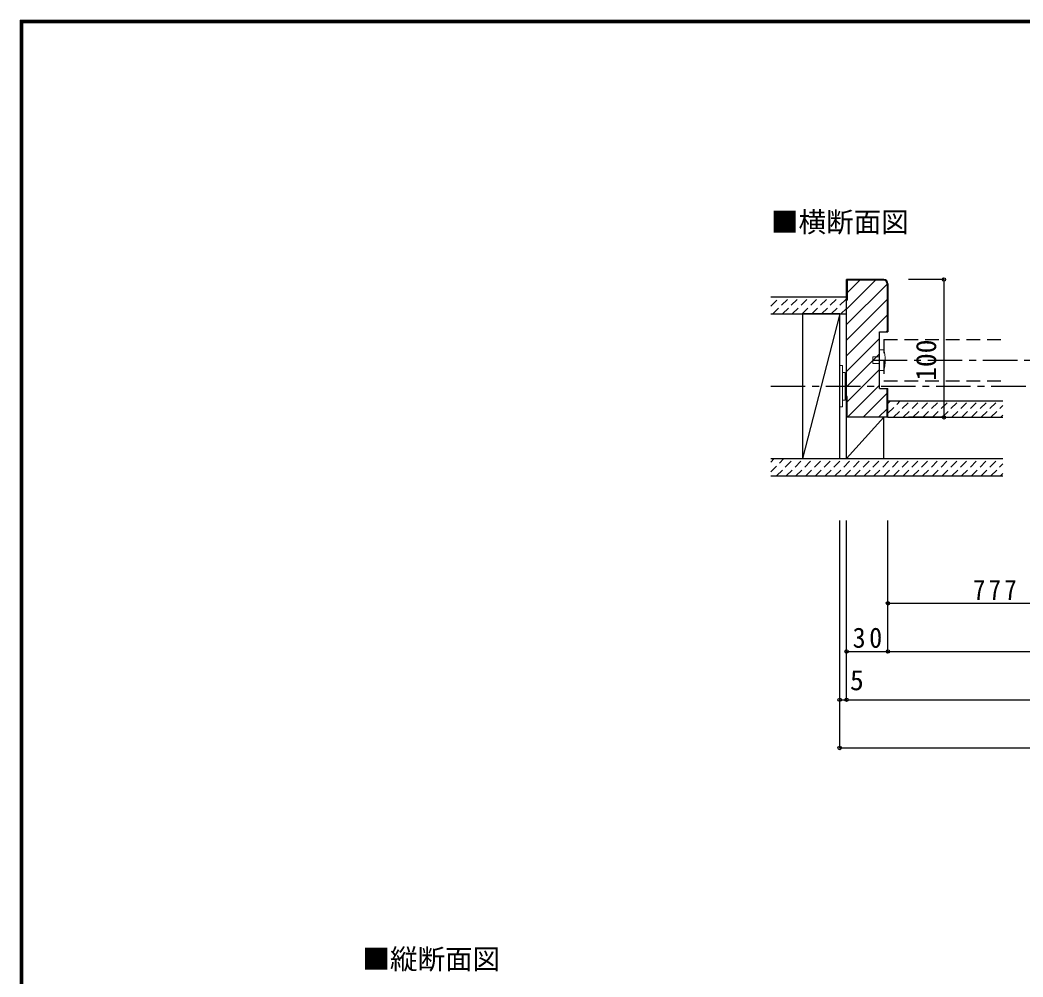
# Model space of a CAD drawing. Units: millimetres at full size, sheet at 1:5; details may follow other scales. Extents: x -973 to 977, y -718 to 696.
# Drawn here: x -973 to -245, y 1 to 696 of the extents above; entities that cross this region are included whole.
import ezdxf
from ezdxf.enums import TextEntityAlignment as Align

# ---------------------------------------------------------------- set-up
doc = ezdxf.new("R2010")
doc.units = ezdxf.units.MM
doc.header["$LTSCALE"] = 5
doc.header["$PDMODE"] = 32
doc.header["$PDSIZE"] = 2.5
for name, pattern in [('CHAIN1', [8, 5, -1, 1, -1]), ('DASHED1', [1.8, 1.2, -0.6]), ('DASHED2', [3, 2, -1])]:
    doc.linetypes.add(name, pattern=pattern)
for name, color, linetype in [('0-1_通り芯', 4, 'CHAIN1'), ('0-2_柱', 7, 'Continuous'), ('0-3_仕上げ', 2, 'Continuous'), ('0-4_枠', 3, 'Continuous'), ('0-6_扉', 2, 'Continuous'), ('0-A_文字', 7, 'Continuous'), ('0-B_寸法', 7, 'Continuous'), ('0-C_ハッチ', 4, 'DASHED1'), ('F-1_枠', 6, 'Continuous')]:
    doc.layers.add(name, color=color, linetype=linetype)
doc.layers.add('0-7_金物', color=7, linetype='Continuous', lineweight=18)
doc.styles.add('ＭＳ ゴシック', font='')
doc.styles.get('ＭＳ ゴシック').set_extended_font_data('MS Gothic')

msp = doc.modelspace()

# ---------------------------------------------------------------- linework, layer by layer
at = {"layer": '0-1_通り芯'}
for p, q in [((-354.404, 449), (357.71, 449)), ((-428.39, 430), (431.71, 430))]:
    msp.add_line(p, q, dxfattribs=at)
at = {"layer": '0-2_柱'}
for p, q in [((-405.404, 482.5), (-405.404, 377.5)), ((-378.404, 482.5), (-405.404, 482.5)), ((-378.404, 482.5), (-405.404, 377.5)), ((-378.404, 377.5), (-378.404, 482.5)), ((-373.404, 377.5), (-346.404, 407.5)), ((-373.404, 377.5), (-373.404, 407.5)), ((-405.404, 377.5), (-378.404, 377.5))]:
    msp.add_line(p, q, dxfattribs=at)
msp.add_lwpolyline([(-373.404, 377.5), (-346.404, 377.5), (-346.404, 407.5), (-373.404, 407.5)], dxfattribs=at)
at = {"layer": '0-3_仕上げ'}
for p, q in [((-428.39, 495), (-373.404, 495)), ((-343.404, 419.5), (-259.96, 419.5)), ((-343.404, 407.5), (-259.96, 407.5)), ((-428.475, 377.5), (-259.96, 377.5)), ((-428.495, 365), (-259.96, 365))]:
    msp.add_line(p, q, dxfattribs=at)
msp.add_lwpolyline([(-428.39, 482.5), (-373.404, 482.5), (-373.404, 495)], dxfattribs=at)
at = {"layer": '0-4_枠'}
for p, q in [((-346.404, 507.5), (-373.404, 507.5)), ((-372.904, 507), (-372.904, 492.5)), ((-346.404, 507), (-372.904, 507)), ((-343.904, 504.5), (-343.904, 469.5)), ((-343.404, 504.5), (-343.404, 469.5)), ((-373.404, 492.5), (-372.904, 492.5)), ((-349.404, 428.5), (-343.404, 428.5)), ((-343.904, 407.5), (-343.904, 428.5)), ((-343.404, 407.5), (-343.404, 428.5))]:
    msp.add_line(p, q, dxfattribs=at)
for points in [[(-343.404, 407.5), (-373.404, 407.5), (-373.404, 507.5)], [(-349.404, 428.5), (-349.404, 469.5), (-343.404, 469.5)], [(-372.904, 407.5), (-372.904, 422.5), (-373.404, 422.5)]]:
    msp.add_lwpolyline(points, dxfattribs=at)
for radius in [3, 2.5]:
    msp.add_arc((-346.404, 504.5), radius, 0, 90, dxfattribs=at)
at = {"layer": '0-6_扉', "linetype": 'DASHED2'}
for p, q in [((-346.404, 464), (-346.404, 434)), ((-346.404, 464), (-259.96, 464)), ((-346.404, 434), (-259.96, 434))]:
    msp.add_line(p, q, dxfattribs=at)
at = {"layer": '0-7_金物'}
for p, q in [((-354.404, 446.5), (-354.404, 451.5)), ((-354.404, 451.5), (-349.404, 451.5)), ((-378.404, 445), (-376.404, 445)), ((-378.404, 445), (-378.404, 415)), ((-376.404, 445), (-376.404, 415)), ((-349.404, 446.5), (-354.404, 446.5)), ((-376.404, 440), (-374.404, 440)), ((-374.404, 440), (-374.404, 420)), ((-374.404, 439), (-373.404, 439)), ((-349.404, 441.5), (-346.404, 441.5)), ((-378.404, 415), (-376.404, 415)), ((-376.404, 420), (-374.404, 420)), ((-374.404, 421), (-373.404, 421))]:
    msp.add_line(p, q, dxfattribs=at)
msp.add_lwpolyline([(-346.404, 456.5), (-349.404, 456.5), (-349.404, 441.5)], dxfattribs=at)
msp.add_arc((-374.029, 449), 28.625, 344.81071, 15.18929, dxfattribs=at)
at = {"layer": '0-B_寸法', "color": 4}
for p, q in [((-302.763, 507.5), (-328.404, 507.5)), ((-302.763, 507.5), (-302.763, 407.5)), ((-302.763, 407.5), (-328.404, 407.5)), ((-378.404, 202.5), (-378.404, 332.5)), ((-378.404, 167.5), (-378.404, 332.5)), ((-373.404, 202.5), (-373.404, 332.5)), ((-373.404, 202.5), (-373.404, 332.5)), ((-343.404, 237.5), (-343.404, 332.5)), ((-343.404, 272.5), (-187.375, 272.5)), ((-373.404, 237.5), (-343.404, 237.5)), ((-343.404, 237.5), (346.71, 237.5)), ((-378.404, 202.5), (-373.404, 202.5)), ((-373.404, 202.5), (376.71, 202.5)), ((-378.404, 167.5), (381.71, 167.5))]:
    msp.add_line(p, q, dxfattribs=at)
at = {"layer": '0-B_寸法'}
for p in [(-302.763, 507.5), (-302.763, 407.5), (-343.404, 272.5), (-373.404, 237.5), (-343.404, 237.5), (-378.404, 202.5), (-373.404, 202.5), (-373.404, 202.5), (-378.404, 167.5)]:
    msp.add_point(p, dxfattribs=at)
at = {"layer": '0-C_ハッチ', "linetype": 'Continuous'}
for p, q in [((-352.476, 507), (-373.404, 486.072)), ((-343.904, 504.259), (-373.404, 474.759)), ((-363.79, 507), (-372.904, 497.886)), ((-343.904, 492.945), (-373.404, 463.445)), ((-343.904, 481.631), (-373.404, 452.131)), ((-343.904, 470.318), (-344.721, 469.5)), ((-349.404, 464.818), (-373.404, 440.818)), ((-349.404, 453.504), (-373.404, 429.504)), ((-349.404, 442.19), (-372.904, 418.69)), ((-349.404, 430.877), (-372.78, 407.5)), ((-343.904, 425.063), (-361.467, 407.5)), ((-343.904, 413.749), (-350.153, 407.5))]:
    msp.add_line(p, q, dxfattribs=at)
at = {"layer": '0-C_ハッチ'}
for p, q in [((-428.295, 488.24), (-421.535, 495)), ((-426.964, 482.5), (-414.464, 495)), ((-419.893, 482.5), (-407.393, 495)), ((-412.822, 482.5), (-400.322, 495)), ((-405.751, 482.5), (-393.251, 495)), ((-398.679, 482.5), (-386.179, 495)), ((-391.608, 482.5), (-379.108, 495)), ((-384.537, 482.5), (-373.404, 493.634)), ((-377.466, 482.5), (-373.404, 486.562)), ((-343.404, 410.497), (-334.4, 419.5)), ((-343.404, 417.568), (-341.471, 419.5)), ((-339.329, 407.5), (-327.329, 419.5)), ((-332.258, 407.5), (-320.258, 419.5)), ((-325.187, 407.5), (-313.187, 419.5)), ((-318.116, 407.5), (-306.116, 419.5)), ((-311.045, 407.5), (-299.045, 419.5)), ((-303.974, 407.5), (-291.974, 419.5)), ((-296.903, 407.5), (-284.903, 419.5)), ((-289.832, 407.5), (-277.832, 419.5)), ((-282.761, 407.5), (-270.761, 419.5)), ((-275.69, 407.5), (-263.69, 419.5)), ((-268.619, 407.5), (-259.96, 416.158)), ((-261.547, 407.5), (-259.96, 409.087)), ((-428.491, 367.836), (-418.827, 377.5)), ((-428.479, 374.918), (-425.898, 377.5)), ((-424.256, 365), (-411.756, 377.5)), ((-417.185, 365), (-404.685, 377.5)), ((-410.113, 365), (-397.613, 377.5)), ((-403.042, 365), (-390.542, 377.5)), ((-395.971, 365), (-383.471, 377.5)), ((-388.9, 365), (-376.4, 377.5)), ((-381.829, 365), (-369.329, 377.5)), ((-374.758, 365), (-362.258, 377.5)), ((-367.687, 365), (-355.187, 377.5)), ((-360.616, 365), (-348.116, 377.5)), ((-353.545, 365), (-341.045, 377.5)), ((-346.474, 365), (-333.974, 377.5)), ((-339.403, 365), (-326.903, 377.5)), ((-332.332, 365), (-319.832, 377.5)), ((-325.261, 365), (-312.761, 377.5)), ((-318.19, 365), (-305.69, 377.5)), ((-311.119, 365), (-298.619, 377.5)), ((-304.047, 365), (-291.547, 377.5)), ((-296.976, 365), (-284.476, 377.5)), ((-289.905, 365), (-277.405, 377.5)), ((-282.834, 365), (-270.334, 377.5)), ((-275.763, 365), (-263.263, 377.5)), ((-268.692, 365), (-259.96, 373.732)), ((-261.621, 365), (-259.96, 366.661))]:
    msp.add_line(p, q, dxfattribs=at)
at = {"layer": 'F-1_枠'}
for p, q in [((-973.347, 695.833), (-973.347, -700.833)), ((-973.347, 695.833), (976.653, 695.833)), ((-973.347, 695), (976.653, 695)), ((-973.347, 694.167), (976.653, 694.167)), ((-972.514, 695.833), (-972.514, -700.833)), ((-971.68, 695.833), (-971.68, -700.833))]:
    msp.add_line(p, q, dxfattribs=at)

# ---------------------------------------------------------------- texts
at = {"layer": '0-A_文字', "style": 'ＭＳ ゴシック'}
for s, p in [('■横断面図', (-428.249, 537.5)), ('■縦断面図', (-724.847, 2.5))]:
    msp.add_text(s, height=14.66, dxfattribs=at).set_placement(p, align=Align.BOTTOM_LEFT)
at = {"layer": '0-B_寸法', "style": 'ＭＳ ゴシック'}
msp.add_text('100', height=14.66, rotation=90, dxfattribs=at).set_placement((-304.013, 434), align=Align.BOTTOM_LEFT)
msp.add_text('5', height=14.66, dxfattribs=at).set_placement((-370.904, 205), align=Align.BOTTOM_LEFT)
at = {"layer": '0-B_寸法', "char_height": 14.66, "attachment_point": 7, "style": 'ＭＳ ゴシック'}
for s, insert in [('\\T1.27;\\W0.9;777', (-281.639, 275)), ('\\T1.27;\\W0.95;30', (-369.029, 240))]:
    msp.add_mtext(s, dxfattribs=dict(at, insert=insert))

doc.saveas('drawing.dxf')
